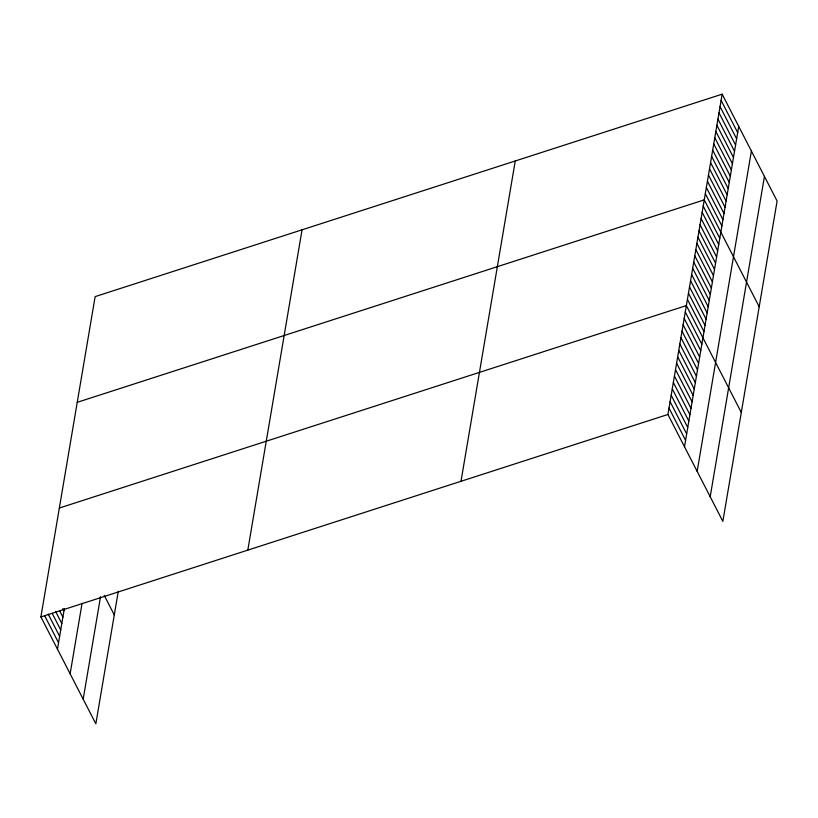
<?xml version="1.0" encoding="UTF-8"?>
<svg xmlns="http://www.w3.org/2000/svg" width="818" height="818" viewBox="0 0 818 818"><rect width="100%" height="100%" fill="white"/><g stroke="black" fill="none" stroke-linecap="round" stroke-linejoin="round"><path stroke-width="1.23" d="M118.283 591.291L95.839 723.828L40.9 616.936L95.144 296.617L722.161 94.172L777.1 201.064L722.856 521.383L667.917 414.481L722.161 94.172M57.475 649.175L64.336 608.602M70.133 673.807L82.066 603.336M83.18 699.196L100.532 596.69M247.813 550.125L302.057 229.807M461.004 481.291L515.248 160.972M684.492 446.73L738.736 126.412M697.151 471.362L751.394 151.044M710.198 496.751L764.441 176.432M77.24 402.323L704.257 199.868L759.196 306.77M59.346 508.029L686.363 305.574L741.302 412.476M40.9 616.936L667.917 414.481M721.108 100.389L737.683 132.628M720.055 106.606L736.629 138.845M719.002 112.823L735.576 145.062M717.948 119.039L734.523 151.279M716.895 125.256L733.47 157.496M715.842 131.473L732.417 163.712M714.789 137.69L731.364 169.939M713.736 143.907L730.31 176.156M712.683 150.134L729.257 182.373M711.629 156.35L728.204 188.59M710.576 162.567L727.151 194.807M709.523 168.784L726.098 201.023M708.47 175.001L725.045 207.24M707.417 181.218L723.991 213.457M706.363 187.434L722.938 219.674M705.31 193.651L721.885 225.901M703.204 206.095L719.779 238.335M702.151 212.312L718.725 244.551M701.108 218.529L717.672 250.768M700.055 224.745L716.619 256.985M699.001 230.962L715.566 263.202M697.948 237.179L714.513 269.419M696.895 243.396L713.46 275.635M695.842 249.613L712.406 281.862M694.789 255.829L711.353 288.079M693.736 262.046L710.3 294.296M692.682 268.273L709.247 300.513M691.629 274.49L708.194 306.73M690.576 280.707L707.141 312.946M689.523 286.924L706.087 319.163M688.47 293.141L705.034 325.38M687.417 299.357L703.981 331.597M685.279 311.985L701.844 344.225M684.196 318.386L700.76 350.636M683.112 324.797L699.676 357.037M682.028 331.198L698.592 363.448M680.934 337.609L697.509 369.848M679.85 344.01L696.425 376.26M678.766 350.421L695.341 382.66M677.682 356.832L694.257 389.071M676.598 363.233L693.173 395.472M675.515 369.644L692.089 401.883M674.431 376.045L690.995 408.284M673.347 382.456L689.911 414.695M672.263 388.857L688.828 421.096M671.179 395.268L687.744 427.507M670.095 401.669L686.66 433.908M669.001 408.08L685.576 440.319M104.254 595.422L114.285 614.921M62.833 608.51L63.978 610.739M59.469 610.473L62.894 617.14M55.522 611.322L61.81 623.551M52.158 613.275L60.726 629.952M48.211 614.124L59.642 636.363M44.837 616.087L58.559 642.764"/></g></svg>
